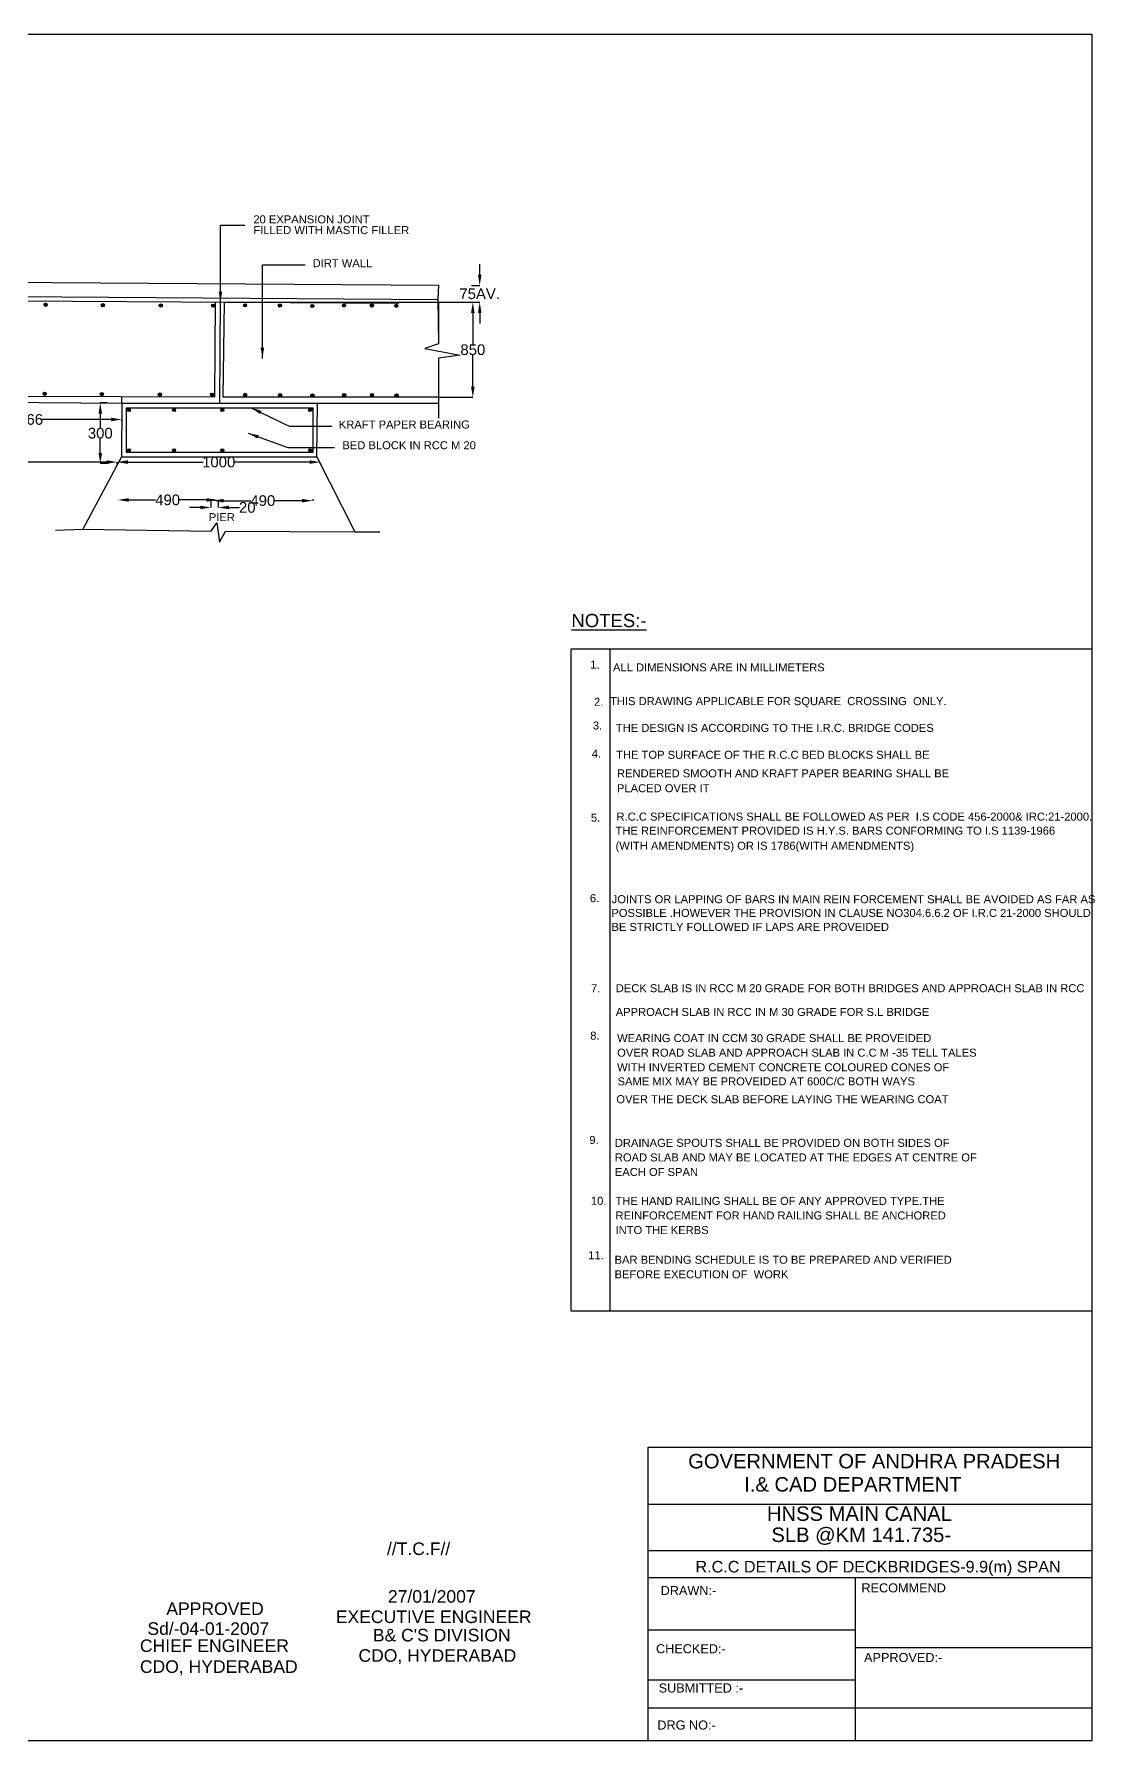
# Model space of a CAD drawing. Header units: inches. Extents: x -4322 to 64561, y -19876 to 4515.
# Drawn here: x 5774 to 11742, y -6016 to 3583 of the extents above; entities that cross this region are included whole.
import ezdxf

# ---------------------------------------------------------------- set-up
doc = ezdxf.new("R2010")
doc.units = ezdxf.units.IN
doc.header["$MEASUREMENT"] = 0
doc.layers.add('DRAWING', color=7, linetype='Continuous')
doc.layers.add('DRAWING @ 1', color=7, linetype='Continuous')
doc.styles.add('Annotative', font='arial.ttf')
doc.styles.get("Standard").update_dxf_attribs({"font": 'arial.ttf'})
doc.dimstyles.get("Standard").update_dxf_attribs({"dimtxt": 60, "dimasz": 60, "dimexe": 0.18, "dimexo": 0.0625, "dimgap": 0.09, "dimtad": 0, "dimtih": 1, "dimtoh": 1, "dimdec": 4, "dimzin": 0, "dimdsep": 46, "dimtxsty": 'Standard', "dimcen": 0.09, "dimadec": 0, "dimazin": 0, "dimtfac": 1, "dimtdec": 4, "dimtofl": 0, "dimtmove": 0, "dimatfit": 3, "dimfxl": 1, "dimtolj": 1, "dimtzin": 0, "dimarcsym": 0})

# ---------------------------------------------------------------- blocks, each defined once
blk = doc.blocks.new('*D24')
at = {"layer": 'Defpoints', "color": 0, "transparency": 16777216}
for p in [(-731, 1176.1), (6241.7, 1176.2), (6241.7, 1159.1)]:
    blk.add_point(p, dxfattribs=at)
at = {"layer": 'DRAWING', "color": 0, "lineweight": -2, "transparency": 16777216}
for p, q in [((-731, 1176.1), (-731, 1176.4)), ((-671, 1176.2), (2665.8, 1176.2)), ((6181.7, 1176.2), (2844.9, 1176.2)), ((6241.7, 1159.2), (6241.7, 1176.4))]:
    blk.add_line(p, q, dxfattribs=at)
at = {"layer": 'DRAWING', "color": 0, "transparency": 16777216}
for points in [[(-671, 1186.2), (-671, 1166.2), (-731, 1176.2)], [(6181.7, 1186.2), (6181.7, 1166.2), (6241.7, 1176.2)]]:
    blk.add_solid(points, dxfattribs=at)
at = {"layer": 'DRAWING', "color": 0, "transparency": 16777216, "insert": (2755.4, 1176.2), "char_height": 60, "attachment_point": 5}
blk.add_mtext('\\A1;9900', dxfattribs=at)
blk = doc.blocks.new('*D25')
at = {"layer": 'Defpoints', "color": 0, "transparency": 16777216}
for p in [(6241.7, 1176.2), (7383.9, 1176.2), (7383.9, 1168.5)]:
    blk.add_point(p, dxfattribs=at)
at = {"layer": 'DRAWING', "color": 0, "lineweight": -2, "transparency": 16777216}
for p, q in [((6241.7, 1176.3), (6241.7, 1176.4)), ((6301.7, 1176.2), (6726, 1176.2)), ((7323.9, 1176.2), (6899.6, 1176.2)), ((7383.9, 1168.5), (7383.9, 1176.4))]:
    blk.add_line(p, q, dxfattribs=at)
at = {"layer": 'DRAWING', "color": 0, "transparency": 16777216}
for points in [[(6301.7, 1186.2), (6301.7, 1166.2), (6241.7, 1176.2)], [(7323.9, 1186.2), (7323.9, 1166.2), (7383.9, 1176.2)]]:
    blk.add_solid(points, dxfattribs=at)
at = {"layer": 'DRAWING', "color": 0, "transparency": 16777216, "insert": (6812.8, 1176.2), "char_height": 60, "attachment_point": 5}
blk.add_mtext('\\A1;1000', dxfattribs=at)
blk = doc.blocks.new('*D20')
at = {"layer": 'Defpoints', "color": 0, "transparency": 16777216}
for p in [(6246, 963.4), (6805, 963.4), (6805, 963.4)]:
    blk.add_point(p, dxfattribs=at)
at = {"layer": 'DRAWING', "color": 0, "lineweight": -2, "transparency": 16777216}
for p, q in [((6246, 963.5), (6246, 963.6)), ((6306, 963.4), (6458, 963.4)), ((6745, 963.4), (6593, 963.4)), ((6805, 963.5), (6805, 963.6))]:
    blk.add_line(p, q, dxfattribs=at)
at = {"layer": 'DRAWING', "color": 0, "transparency": 16777216}
for points in [[(6306, 973.4), (6306, 953.4), (6246, 963.4)], [(6745, 973.4), (6745, 953.4), (6805, 963.4)]]:
    blk.add_solid(points, dxfattribs=at)
at = {"layer": 'DRAWING', "color": 0, "transparency": 16777216, "insert": (6525.5, 963.4), "char_height": 60, "attachment_point": 5}
blk.add_mtext('\\A1;490', dxfattribs=at)
blk = doc.blocks.new('*D21')
at = {"layer": 'Defpoints', "color": 0, "transparency": 16777216}
for p in [(6780, 967.6), (7341.8, 967.6), (7341.8, 959.2)]:
    blk.add_point(p, dxfattribs=at)
at = {"layer": 'DRAWING', "color": 0, "lineweight": -2, "transparency": 16777216}
for p, q in [((6780, 967.5), (6780, 959)), ((7341.8, 967.5), (7341.8, 959)), ((6840, 959.2), (6993.4, 959.2)), ((7281.8, 959.2), (7128.4, 959.2))]:
    blk.add_line(p, q, dxfattribs=at)
at = {"layer": 'DRAWING', "color": 0, "transparency": 16777216}
for points in [[(6840, 969.2), (6840, 949.2), (6780, 959.2)], [(7281.8, 969.2), (7281.8, 949.2), (7341.8, 959.2)]]:
    blk.add_solid(points, dxfattribs=at)
at = {"layer": 'DRAWING', "color": 0, "transparency": 16777216, "insert": (7060.9, 959.2), "char_height": 60, "attachment_point": 5}
blk.add_mtext('\\A1;490', dxfattribs=at)
blk = doc.blocks.new('*D26')
at = {"layer": 'Defpoints', "color": 0, "transparency": 16777216}
for p in [(6185.2, 1508.9), (6146.7, 1167.9), (6191.7, 1167.9)]:
    blk.add_point(p, dxfattribs=at)
at = {"layer": 'DRAWING', "color": 0, "lineweight": -2, "transparency": 16777216}
for p, q in [((6185.2, 1508.9), (6146.5, 1508.9)), ((6146.7, 1448.9), (6146.7, 1369.1)), ((6146.7, 1227.9), (6146.7, 1307.7)), ((6191.6, 1167.9), (6146.5, 1167.9))]:
    blk.add_line(p, q, dxfattribs=at)
at = {"layer": 'DRAWING', "color": 0, "transparency": 16777216}
for points in [[(6136.7, 1448.9), (6156.7, 1448.9), (6146.7, 1508.9)], [(6136.7, 1227.9), (6156.7, 1227.9), (6146.7, 1167.9)]]:
    blk.add_solid(points, dxfattribs=at)
at = {"layer": 'DRAWING', "color": 0, "transparency": 16777216, "insert": (6146.7, 1338.4), "char_height": 60, "attachment_point": 5}
blk.add_mtext('\\A1;300', dxfattribs=at)
blk = doc.blocks.new('*D79')
at = {"layer": 'Defpoints', "color": 0, "transparency": 16777216}
for p in [(5195.1, 1429.3), (6267.5, 1415.7), (6267.5, 1406)]:
    blk.add_point(p, dxfattribs=at)
at = {"layer": 'DRAWING', "color": 0, "lineweight": -2, "transparency": 16777216}
for p, q in [((5195.1, 1429.3), (5195.1, 1415.5)), ((5255.1, 1415.7), (5644.4, 1415.7)), ((6207.5, 1415.7), (5818.1, 1415.7)), ((6267.5, 1406.1), (6267.5, 1415.9))]:
    blk.add_line(p, q, dxfattribs=at)
at = {"layer": 'DRAWING', "color": 0, "transparency": 16777216}
for points in [[(5255.1, 1425.7), (5255.1, 1405.7), (5195.1, 1415.7)], [(6207.5, 1425.7), (6207.5, 1405.7), (6267.5, 1415.7)]]:
    blk.add_solid(points, dxfattribs=at)
at = {"layer": 'DRAWING', "color": 0, "transparency": 16777216, "insert": (5731.3, 1415.7), "char_height": 60, "attachment_point": 5}
blk.add_mtext('\\A1;1566', dxfattribs=at)
blk = doc.blocks.new('*D80')
at = {"layer": 'Defpoints', "color": 0, "transparency": 16777216}
for p in [(6768.8, 957.3), (6810, 954.2), (6810, 921)]:
    blk.add_point(p, dxfattribs=at)
at = {"layer": 'DRAWING', "color": 0, "lineweight": -2, "transparency": 16777216}
for p, q in [((6708.8, 921), (6648.8, 921)), ((6768.8, 957.3), (6768.8, 920.8)), ((6810, 954.2), (6810, 920.8)), ((6870, 921), (6930, 921))]:
    blk.add_line(p, q, dxfattribs=at)
at = {"layer": 'DRAWING', "color": 0, "transparency": 16777216}
for points in [[(6708.8, 931), (6708.8, 911), (6768.8, 921)], [(6870, 931), (6870, 911), (6810, 921)]]:
    blk.add_solid(points, dxfattribs=at)
at = {"layer": 'DRAWING', "color": 0, "transparency": 16777216, "insert": (6973.5, 921), "char_height": 60, "attachment_point": 5}
blk.add_mtext('\\A1;20', dxfattribs=at)
blk = doc.blocks.new('*D81')
at = {"layer": 'Defpoints', "color": 0, "transparency": 16777216}
for p in [(8048.8, 2075.2), (8242.4, 2075.2), (8048.7, 1540.5)]:
    blk.add_point(p, dxfattribs=at)
at = {"layer": 'DRAWING', "color": 0, "lineweight": -2, "transparency": 16777216}
for p, q in [((8048.8, 2075.2), (8242.6, 2075.2)), ((8242.4, 2015.2), (8242.4, 1838.6)), ((8242.4, 1600.5), (8242.4, 1777.1)), ((8048.7, 1540.5), (8242.6, 1540.5))]:
    blk.add_line(p, q, dxfattribs=at)
at = {"layer": 'DRAWING', "color": 0, "transparency": 16777216}
for points in [[(8232.4, 2015.2), (8252.4, 2015.2), (8242.4, 2075.2)], [(8232.4, 1600.5), (8252.4, 1600.5), (8242.4, 1540.5)]]:
    blk.add_solid(points, dxfattribs=at)
at = {"layer": 'DRAWING', "color": 0, "transparency": 16777216, "insert": (8242.4, 1807.9), "char_height": 60, "attachment_point": 5}
blk.add_mtext('\\A1;850', dxfattribs=at)
blk = doc.blocks.new('*D82')
at = {"layer": 'Defpoints', "color": 0, "transparency": 16777216}
for p in [(8235.4, 2170), (8242.6, 2075.2), (8281, 2075.2)]:
    blk.add_point(p, dxfattribs=at)
at = {"layer": 'DRAWING', "color": 0, "lineweight": -2, "transparency": 16777216}
for p, q in [((8281, 2230), (8281, 2290)), ((8235.5, 2170), (8281.1, 2170)), ((8242.7, 2075.2), (8281.1, 2075.2)), ((8281, 2015.2), (8281, 1955.2))]:
    blk.add_line(p, q, dxfattribs=at)
at = {"layer": 'DRAWING', "color": 0, "transparency": 16777216}
for points in [[(8271, 2230), (8291, 2230), (8281, 2170)], [(8271, 2015.2), (8291, 2015.2), (8281, 2075.2)]]:
    blk.add_solid(points, dxfattribs=at)
at = {"layer": 'DRAWING', "color": 0, "transparency": 16777216, "insert": (8281, 2122.6), "char_height": 60, "attachment_point": 5}
blk.add_mtext('\\A1;75AV.', dxfattribs=at)

msp = doc.modelspace()

# ---------------------------------------------------------------- hatches: boundary and pattern name
at = {"layer": 'DRAWING'}
h = msp.add_hatch(color=256, dxfattribs=at)
edge = h.paths.add_edge_path()
edge.add_arc((5839.2459, 2061.1238), 9.04123, 0, 360)
h = msp.add_hatch(color=256, dxfattribs=at)
edge = h.paths.add_edge_path()
edge.add_arc((6161.1535, 2058.62549), 9.04123, 0, 360)
h = msp.add_hatch(color=256, dxfattribs=at)
edge = h.paths.add_edge_path()
edge.add_arc((6486.98361, 2056.79672), 9.04123, 0, 360)
h = msp.add_hatch(color=256, dxfattribs=at)
edge = h.paths.add_edge_path()
edge.add_arc((6782.18776, 2056.04752), 9.04123, 0, 360)
h = msp.add_hatch(color=256, dxfattribs=at)
edge = h.paths.add_edge_path()
edge.add_arc((6960.77965, 2058.09028), 9.04123, 0, 360)
h = msp.add_hatch(color=256, dxfattribs=at)
edge = h.paths.add_edge_path()
edge.add_arc((7157.11527, 2056.34471), 9.04123, 0, 360)
h = msp.add_hatch(color=256, dxfattribs=at)
edge = h.paths.add_edge_path()
edge.add_arc((7339.1897, 2054.0674), 9.04123, 0, 360)
h = msp.add_hatch(color=256, dxfattribs=at)
edge = h.paths.add_edge_path()
edge.add_arc((7517.88475, 2056.92776), 9.04123, 0, 360)
h = msp.add_hatch(color=256, dxfattribs=at)
edge = h.paths.add_edge_path()
edge.add_arc((7674.25795, 2056.47228), 9.04123, 0, 360)
h = msp.add_hatch(color=256, dxfattribs=at)
edge = h.paths.add_edge_path()
edge.add_arc((7812.39511, 2055.1059), 9.04123, 0, 360)
h = msp.add_hatch(color=256, dxfattribs=at)
edge = h.paths.add_edge_path()
edge.add_arc((5833.45396, 1560.5999), 9.04123, 0, 360)
h = msp.add_hatch(color=256, dxfattribs=at)
edge = h.paths.add_edge_path()
edge.add_arc((6155.36156, 1558.10158), 9.04123, 0, 360)
h = msp.add_hatch(color=256, dxfattribs=at)
edge = h.paths.add_edge_path()
edge.add_arc((6481.19166, 1556.27281), 9.04123, 0, 360)
h = msp.add_hatch(color=256, dxfattribs=at)
edge = h.paths.add_edge_path()
edge.add_arc((6776.39581, 1555.52362), 9.04123, 0, 360)
h = msp.add_hatch(color=256, dxfattribs=at)
edge = h.paths.add_edge_path()
edge.add_arc((6961.7501, 1554.40372), 9.04123, 0, 360)
h = msp.add_hatch(color=256, dxfattribs=at)
edge = h.paths.add_edge_path()
edge.add_arc((7158.08572, 1552.65814), 9.04123, 0, 360)
h = msp.add_hatch(color=256, dxfattribs=at)
edge = h.paths.add_edge_path()
edge.add_arc((7340.16014, 1550.38083), 9.04123, 0, 360)
h = msp.add_hatch(color=256, dxfattribs=at)
edge = h.paths.add_edge_path()
edge.add_arc((7518.8552, 1553.24119), 9.04123, 0, 360)
h = msp.add_hatch(color=256, dxfattribs=at)
edge = h.paths.add_edge_path()
edge.add_arc((7675.2284, 1552.78571), 9.04123, 0, 360)
h = msp.add_hatch(color=256, dxfattribs=at)
edge = h.paths.add_edge_path()
edge.add_arc((7813.36556, 1551.41933), 9.04123, 0, 360)
h = msp.add_hatch(color=256, dxfattribs=at)
edge = h.paths.add_edge_path()
edge.add_arc((6306.81942, 1469.0294), 9.04123, 0, 360)
h = msp.add_hatch(color=256, dxfattribs=at)
edge = h.paths.add_edge_path()
edge.add_arc((6561.49084, 1469.0294), 9.04123, 0, 360)
h = msp.add_hatch(color=256, dxfattribs=at)
edge = h.paths.add_edge_path()
edge.add_arc((6832.89738, 1469.0294), 9.04123, 0, 360)
h = msp.add_hatch(color=256, dxfattribs=at)
edge = h.paths.add_edge_path()
edge.add_arc((7327.77795, 1469.0294), 9.04123, 0, 360)
h = msp.add_hatch(color=256, dxfattribs=at)
edge = h.paths.add_edge_path()
edge.add_arc((6306.98408, 1242.63247), 9.04123, 0, 360)
h = msp.add_hatch(color=256, dxfattribs=at)
edge = h.paths.add_edge_path()
edge.add_arc((6561.6555, 1242.63247), 9.04123, 0, 360)
h = msp.add_hatch(color=256, dxfattribs=at)
edge = h.paths.add_edge_path()
edge.add_arc((6833.06204, 1242.63247), 9.04123, 0, 360)
h = msp.add_hatch(color=256, dxfattribs=at)
edge = h.paths.add_edge_path()
edge.add_arc((7327.94261, 1242.63247), 9.04123, 0, 360)

# ---------------------------------------------------------------- linework, layer by layer
for points in [[(-4321.56822, 3583.25849), (11724.92817, 3583.25849), (11724.92817, -6016.41947), (-4321.56822, -6016.41947)], [(6293.73834, 1482.03011), (7341.44168, 1482.03011), (7341.44168, 1229.61726), (6293.73834, 1229.61726)], [(9229.22728, -4364.42707), (11724.92817, -4364.42707), (11724.92817, -6016.41947), (9229.22728, -6016.41947)]]:
    msp.add_lwpolyline(points, close=True, dxfattribs=at)
for points in [[(-2270.90613, 2242.17176), (8048.65367, 2171.24794), (8045.08266, 2091.77972), (8048.65367, 1840.93343), (7973.20288, 1814.91888), (8171.95847, 1777.95087), (8048.65367, 1760.15144), (8048.74791, 1424.13199)], [(-2270.90613, 2163.19318), (8045.10465, 2090.23499)], [(7826.68619, 2069.0656), (-2270.90613, 2130.59855)], [(-1202.2012, 2124.08605), (-1202.2012, 1596.37188), (2100.54763, 1572.73949), (5200.50816, 1549.51954), (6791.29861, 1543.42922), (6794.54007, 2075.35532)], [(6267.74587, 1508.24043), (6818.5566, 1508.24043), (6822.73379, 2098.88)], [(8048.65367, 1760.15144), (8048.65367, 1540.54465), (6838.65223, 1540.52451), (6844.59536, 2075.44003), (8048.65367, 2075.18453), (8048.65367, 1840.93343)], [(-724.38123, 1564.66125), (6267.74587, 1508.24043), (6266.90997, 1206.35525), (7364.7684, 1206.36399), (7369.38607, 1508.24043)], [(6267.74587, 1508.24043), (6267.88826, 1545.43309)], [(7826.68619, 1540.0364), (6838.65237, 1540.5365)], [(6818.5566, 1508.24043), (8048.65367, 1508.24043)], [(6266.90997, 1206.35525), (6049.22494, 798.33294)], [(7364.7684, 1206.36399), (7577.74163, 784.54819)], [(5895.45893, 793.62046), (6049.22494, 798.33294), (6769.6299, 787.0296), (6801.72748, 833.81594), (6817.51317, 726.04966), (6851.18934, 787.55528), (7577.74163, 784.54819), (7718.33523, 783.9663)], [(11724.92817, 124.01417), (8794.60028, 124.01417), (8794.60028, -3596.96084), (11724.92817, -3596.96084)], [(9014.27623, -3596.96084), (9014.27623, 124.01417)], [(9229.22728, -4684.93851), (11724.92817, -4684.93851)], [(9229.22728, -4946.58547), (11724.92817, -4946.58547)], [(11724.92817, -5098.6136), (9229.22728, -5098.6136)], [(10393.97917, -5098.6136), (10393.97917, -6016.41947)], [(9229.22728, -5391.88699), (10393.97917, -5391.88699)], [(10393.97917, -5491.28998), (11724.92817, -5491.28998)], [(10393.97917, -5675.47791), (9229.22728, -5675.47791)], [(9229.22728, -5830.42965), (10393.97917, -5830.42965)], [(10393.97917, -5830.42965), (11724.92817, -5830.42965)]]:
    msp.add_lwpolyline(points, dxfattribs=at)
for centre in [(5839.2459, 2061.1238), (6161.1535, 2058.62549), (6486.98361, 2056.79672), (6782.18776, 2056.04752), (6960.77965, 2058.09028), (7157.11527, 2056.34471), (7339.1897, 2054.0674), (7517.88475, 2056.92776), (7674.25795, 2056.47228), (7812.39511, 2055.1059), (5833.45396, 1560.5999), (6155.36156, 1558.10158), (6481.19166, 1556.27281), (6776.39581, 1555.52362), (6961.7501, 1554.40372), (7158.08572, 1552.65814), (7340.16014, 1550.38083), (7518.8552, 1553.24119), (7675.2284, 1552.78571), (7813.36556, 1551.41933), (6306.81942, 1469.0294), (6561.49084, 1469.0294), (6832.89738, 1469.0294), (7327.77795, 1469.0294), (6306.98408, 1242.63247), (6561.6555, 1242.63247), (6833.06204, 1242.63247), (7327.94261, 1242.63247)]:
    msp.add_circle(centre, 9.04123, dxfattribs=at)

# ---------------------------------------------------------------- texts
for s, height, p in [('20 EXPANSION JOINT ', 45, (7007.81427, 2518.95427)), ('FILLED WITH MASTIC FILLER ', 45, (7007.81427, 2458.58675)), ('DIRT WALL ', 45, (7341.11817, 2272.51883)), ('KRAFT PAPER BEARING ', 45, (7488.72241, 1365.07538)), ('BED BLOCK IN RCC M 20', 45, (7508.65976, 1248.45923)), ('PIER ', 45, (6756.80427, 844.01277)), ('%%UNOTES:-', 74.649255, (8796.78815, 247.74099)), ('1.', 45, (8902.8176, 14.56516)), ('ALL DIMENSIONS ARE IN MILLIMETERS ', 45, (9030.98089, -0.97692)), ('2.', 45, (8923.98963, -194.75104)), ('THIS DRAWING APPLICABLE FOR SQUARE  CROSSING  ONLY.', 45, (9014.27623, -190.92687)), ('3.', 45, (8917.63801, -327.95226)), ('THE DESIGN IS ACCORDING TO THE I.R.C. BRIDGE CODES  ', 45, (9047.16386, -341.23875)), ('4.', 45, (8911.28638, -486.52513)), ('THE TOP SURFACE OF THE R.C.C BED BLOCKS SHALL BE ', 45, (9048.44985, -492.66061)), ('RENDERED SMOOTH AND KRAFT PAPER BEARING SHALL BE', 45, (9053.27029, -596.94232)), ('PLACED OVER IT', 45, (9053.27029, -680.79937)), ('5.', 45, (8906.56728, -846.20983)), ('R.C.C SPECIFICATIONS SHALL BE FOLLOWED AS PER  I.S CODE 456-2000& IRC:21-2000.', 45, (9050.72476, -840.35182)), ('THE REINFORCEMENT PROVIDED IS H.Y.S. BARS CONFORMING TO I.S 1139-1966', 45, (9045.19282, -919.3002)), ('(WITH AMENDMENTS) OR IS 1786(WITH AMENDMENTS)', 45, (9045.19282, -1004.2448)), ('6.', 45, (8900.92252, -1299.05227)), ('JOINTS OR LAPPING OF BARS IN MAIN REIN FORCEMENT SHALL BE AVOIDED AS FAR AS ', 45, (9023.7519, -1304.99104)), ('POSSIBLE .HOWEVER THE PROVISION IN CLAUSE NO304.6.6.2 OF I.R.C 21-2000 SHOULD ', 45, (9021.87832, -1382.0954)), ('BE STRICTLY FOLLOWED IF LAPS ARE PROVEIDED', 45, (9022.09725, -1460.69464)), ('7.', 45, (8907.30617, -1805.66132)), ('DECK SLAB IS IN RCC M 20 GRADE FOR BOTH BRIDGES AND APPROACH SLAB IN RCC', 45, (9046.23962, -1805.49807)), ('APPROACH SLAB IN RCC IN M 30 GRADE FOR S.L BRIDGE ', 45, (9046.23962, -1939.12312)), ('8.', 45, (8902.84143, -2072.2056)), ('WEARING COAT IN CCM 30 GRADE SHALL BE PROVEIDED ', 45, (9054.0702, -2086.13063)), ('WITH INVERTED CEMENT CONCRETE COLOURED CONES OF ', 45, (9054.0702, -2250.07291)), ('OVER ROAD SLAB AND APPROACH SLAB IN C.C M -35 TELL TALES', 45, (9054.0702, -2168.10177)), ('SAME MIX MAY BE PROVEIDED AT 600C/C BOTH WAYS ', 45, (9056.65594, -2329.48467)), ('OVER THE DECK SLAB BEFORE LAYING THE WEARING COAT', 45, (9049.70975, -2429.88251)), ('9.', 45, (8897.72587, -2659.09297)), ('DRAINAGE SPOUTS SHALL BE PROVIDED ON BOTH SIDES OF', 45, (9041.26491, -2675.24883)), ('ROAD SLAB AND MAY BE LOCATED AT THE EDGES AT CENTRE OF ', 45, (9041.26491, -2757.21997)), ('EACH OF SPAN ', 45, (9041.26491, -2839.19111)), ('10.', 45, (8906.74122, -3001.20639)), ('THE HAND RAILING SHALL BE OF ANY APPROVED TYPE.THE ', 45, (9045.06975, -3001.86059)), ('REINFORCEMENT FOR HAND RAILING SHALL BE ANCHORED ', 45, (9045.06975, -3083.83173)), ('INTO THE KERBS', 45, (9045.06975, -3165.80286)), ('11.', 45, (8891.71567, -3307.30786)), ('BAR BENDING SCHEDULE IS TO BE PREPARED AND VERIFIED ', 45, (9039.81367, -3332.79395)), ('BEFORE EXECUTION OF  WORK', 45, (9039.81367, -3414.76509)), ('GOVERNMENT OF ANDHRA PRADESH ', 81.221731, (9453.81598, -4483.71669)), ('          I.& CAD DEPARTMENT  ', 81.221731, (9453.81598, -4614.19225)), ('HNSS MAIN CANAL ', 81.221731, (9896.97187, -4778.95843)), (' SLB @KM 141.735-', 81.221731, (9890.60204, -4897.77335)), ('R.C.C DETAILS OF DECKBRIDGES-9.9(m) SPAN', 65.0572089, (9494.78725, -5069.22749)), ('DRAWN:-', 51.027469, (9299.00194, -5196.23716)), ('RECOMMEND ', 51.027469, (10428.42288, -5181.34772)), ('CHECKED:-', 51.027469, (9272.90975, -5523.80501)), ('APPROVED:-', 51.027469, (10443.33559, -5573.18005)), ('SUBMITTED :-', 51.0274688, (9287.8226, -5744.40866)), ('DRG NO:-', 51.027469, (9280.36767, -5952.8609))]:
    msp.add_text(s, height=height, dxfattribs=at).set_placement(p)
at = {"layer": 'DRAWING @ 1', "style": 'Annotative'}
for s, height, p in [('//T.C.F//', 70.591642, (7759.32184, -4971.11628)), ('27/01/2007', 70.591642, (7764.70164, -5239.32911)), ('APPROVED', 70.591642, (6518.22128, -5308.45691)), ('Sd/-04-01-2007', 70.5916421, (6411.88317, -5420.22874)), ('EXECUTIVE ENGINEER', 70.5916421, (7471.59559, -5353.75057)), ('CHIEF ENGINEER', 70.5916421, (6369.57184, -5516.51124)), ("B& C'S DIVISION", 70.5916421, (7679.89734, -5456.98183)), ('CDO, HYDERABAD', 70.5916421, (6369.57184, -5633.99552)), ('CDO, HYDERABAD', 70.5916421, (7598.98468, -5571.55018))]:
    msp.add_text(s, height=height, dxfattribs=at).set_placement(p)

# ---------------------------------------------------------------- dimensions: what is measured, and where the dimension line sits
at = {"layer": 'DRAWING'}
for base, p1, p2, text, picture, middle in [((8280.9681, 2075.18451), (8235.44968, 2169.96414), (8242.61508, 2075.18451), '75AV.', '*D82', (8280.9681, 2122.57432)), ((8242.43508, 2075.18451), (8048.65367, 1540.54465), (8048.76712, 2075.18451), '850', '*D81', (8242.43508, 1807.86458)), ((6146.66555, 1167.90327), (6185.2286, 1508.90628), (6191.69827, 1167.90327), '300', '*D26', (6146.66555, 1338.40477))]:
    dim = msp.add_linear_dim(base=base, p1=p1, p2=p2, angle=90, text=text, dimstyle='Standard', dxfattribs=at)
    dim.commit()
    dim.dimension.update_dxf_attribs({"geometry": picture, "text_midpoint": middle})
for base, p1, p2, text, picture, middle in [((6267.46291, 1415.71627), (5195.09899, 1429.33507), (6267.46291, 1406.047), '1566', '*D79', (5731.28095, 1415.71627)), ((6241.69827, 1176.2366), (-730.9779, 1176.0566), (6241.69827, 1159.09919), '9900', '*D24', (2755.36018, 1176.2366)), ((7383.90328, 1176.2366), (6241.69827, 1176.2366), (7383.90328, 1168.46535), '1000', '*D25', (6812.80077, 1176.2366)), ((6805.00052, 963.38898), (6246.03794, 963.38898), (6805.00052, 963.38898), '490', '*D20', (6525.51923, 963.38898)), ((6810.00052, 921.0098), (6768.75375, 957.34785), (6810.00052, 954.22231), '20', '*D80', (6973.47387, 921.0098)), ((7341.82601, 959.22231), (6780.00052, 967.55564), (7341.82601, 967.55564), '490', '*D21', (7060.91326, 959.22231))]:
    dim = msp.add_linear_dim(base=base, p1=p1, p2=p2, text=text, dimstyle='Standard', dxfattribs=at)
    dim.commit()
    dim.dimension.update_dxf_attribs({"geometry": picture, "text_midpoint": middle})

# ---------------------------------------------------------------- leaders
for points in [[(6822.56621, 2075.18453), (6822.56621, 2509.59597), (6960.37137, 2509.59597)], [(7058.68325, 1759.19112), (7058.68325, 2285.45122), (7298.8685, 2285.45122)], [(6994.86751, 1482.03011), (7209.741, 1377.48498), (7448.69508, 1377.48498)], [(6978.2092, 1338.26873), (7202.34445, 1258.72634), (7463.52686, 1258.72634)]]:
    msp.add_leader(points, dimstyle='Standard', override={"dimgap": 0.09, "dimtad": 0}, dxfattribs=at)

doc.saveas('drawing.dxf')
